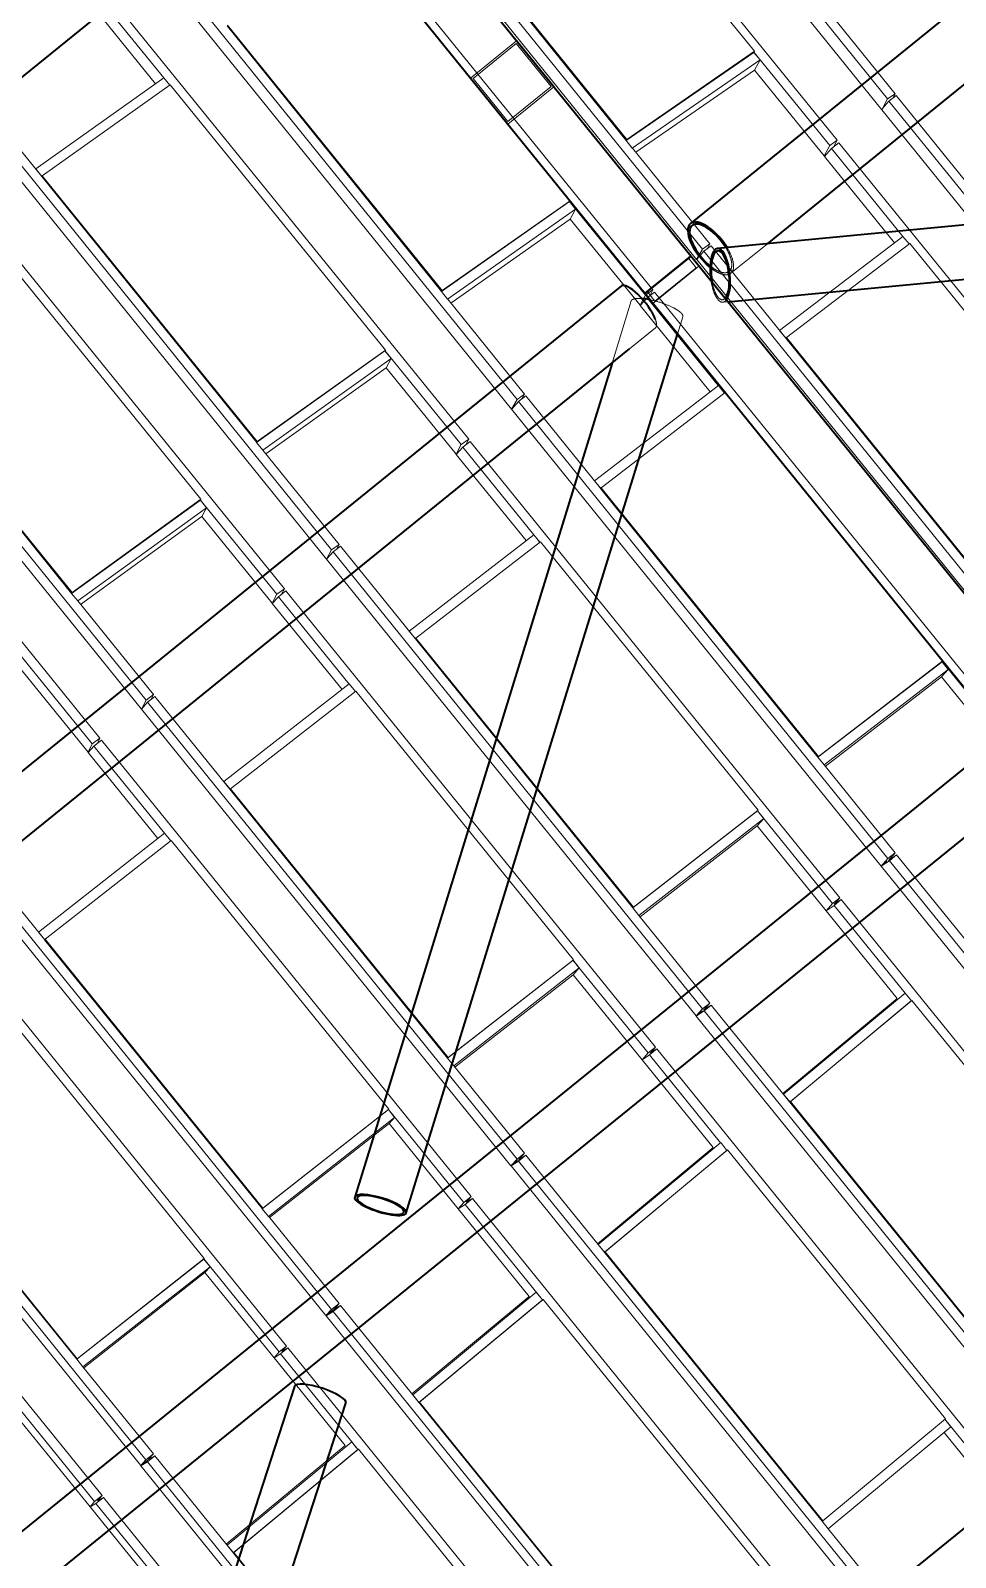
# Model space of a CAD drawing. Header units: millimetres. Extents: x 834681283 to 835686922, y 817551134 to 819407044.
# Drawn here: x 835278824 to 835283499, y 818147714 to 818155431 of the extents above; entities that cross this region are included whole.
import ezdxf

# ---------------------------------------------------------------- set-up
doc = ezdxf.new("R2010")
doc.units = ezdxf.units.MM
doc.header["$LTSCALE"] = 1200
doc.header["$MEASUREMENT"] = 0
for name, pattern in [('P01-MAGP-P-RF$0$P01_MS_01_N1-FloorPlan-PART2OFUPPERROOFSETTINGOUT$0$BH DASHED2', [3, 2, -1]), ('P01-MAGP-P-RF$0$P01_MS_01_N1-FloorPlan-PART2OFUPPERROOFSETTINGOUT$0$BH DASHED3', [2, 1, -1]), ('P01-MAGP-P-RF$0$PHANTOM', [2.5, 1.25, -0.25, 0.25, -0.25, 0.25, -0.25])]:
    doc.linetypes.add(name, pattern=pattern)
for name, color, linetype, lineweight in [('P01-MAGP-P-RF$0$MMH053__', 253, 'P01-MAGP-P-RF$0$PHANTOM', 40), ('P01-MAGP-P-RF$0$P01_MS_01_N1-FloorPlan-PART2OFUPPERROOFSETTINGOUT$0$S-BEAM', 253, 'Continuous', 35), ('P01-MAGP-P-RF$0$P01_MS_01_N1-FloorPlan-PART2OFUPPERROOFSETTINGOUT$0$S-BEAM-HIDN', 253, 'P01-MAGP-P-RF$0$P01_MS_01_N1-FloorPlan-PART2OFUPPERROOFSETTINGOUT$0$BH DASHED2', 18), ('P01-MAGP-P-RF$0$P01_MS_01_N1-FloorPlan-PART2OFUPPERROOFSETTINGOUT$0$S-COLS', 253, 'Continuous', 35), ('P01-MAGP-P-RF$0$P01_MS_01_N1-FloorPlan-PART2OFUPPERROOFSETTINGOUT$0$S-COLS-HIDN', 253, 'P01-MAGP-P-RF$0$P01_MS_01_N1-FloorPlan-PART2OFUPPERROOFSETTINGOUT$0$BH DASHED3', 18), ('P01-MAGP-P-RF$0$ROOF MESH HALF TONE$0$A-GLAZ', 253, 'Continuous', 9), ('P01-MAGP-P-RF$0$ROOF MESH HALF TONE$0$A-MASS', 253, 'Continuous', 9)]:
    doc.layers.add(name, color=color, linetype=linetype, lineweight=lineweight)

# ---------------------------------------------------------------- blocks, each defined once
blk = doc.blocks.new('P01-MAGP-P-RF$0$P01_MS_01_N1-FloorPlan-PART2OFUPPERROOFSETTINGOUT$0$Circular Hollow Sections - CHS273x10_PSB97-8451915-PART 2 OF  UPPER ROOF SETTING OUT')
at = {"layer": 'P01-MAGP-P-RF$0$P01_MS_01_N1-FloorPlan-PART2OFUPPERROOFSETTINGOUT$0$S-BEAM'}
for p, q in [((60749.7, 56812.1), (53712.3, 51884.5)), ((53868.9, 51660.8), (60906.3, 56588.5))]:
    blk.add_line(p, q, dxfattribs=at)
for centre, major_axis, start_param, end_param in [((60828, 56700.3), (-78.3, 111.8), 3.141593, 6.283185), ((53790.6, 51772.7), (-78.3, 111.8), 0, 3.141593), ((53790.6, 51772.7), (-72.6, 103.6), 0, 3.141593), ((53790.6, 51772.7), (-78.3, 111.8), 3.141593, 6.283185), ((53790.6, 51772.7), (-72.6, 103.6), 3.141593, 6.283185)]:
    blk.add_ellipse(centre, major_axis=major_axis, ratio=0.29003, start_param=start_param, end_param=end_param, dxfattribs=at)
blk = doc.blocks.new('P01-MAGP-P-RF$0$P01_MS_01_N1-FloorPlan-PART2OFUPPERROOFSETTINGOUT$0$Circular Hollow Sections - CHS323_9x12_5_PSB99-8452973-PART 2 OF  UPPER ROOF SETTING OUT')
at = {"layer": 'P01-MAGP-P-RF$0$P01_MS_01_N1-FloorPlan-PART2OFUPPERROOFSETTINGOUT$0$S-BEAM'}
for p, q in [((66366.9, 64419.7), (59395.7, 59538.5)), ((59776.4, 59409.6), (66552.7, 64154.4))]:
    blk.add_line(p, q, dxfattribs=at)
for centre, major_axis, start_param, end_param in [((66459.8, 64287.1), (-92.9, 132.7), 3.141593, 6.283185), ((59488.6, 59405.8), (-92.9, 132.7), 0, 2.043399), ((59488.6, 59405.8), (-85.7, 122.4), 0, 2.043222), ((59488.6, 59405.8), (-92.9, 132.7), 4.367258, 6.283185), ((59488.6, 59405.8), (-85.7, 122.4), 4.383296, 6.283185), ((59488.6, 59405.8), (-85.7, 122.4), 2.964701, 3.089666), ((59488.6, 59405.8), (-92.9, 132.7), 2.949404, 3.003941)]:
    blk.add_ellipse(centre, major_axis=major_axis, ratio=0.433951, start_param=start_param, end_param=end_param, dxfattribs=at)
at = {"layer": 'P01-MAGP-P-RF$0$P01_MS_01_N1-FloorPlan-PART2OFUPPERROOFSETTINGOUT$0$S-BEAM-HIDN'}
blk.add_line((59581.5, 59273.1), (59776.3, 59409.6), dxfattribs=at)
for major_axis, start_param, end_param in [((-85.7, 122.4), 3.141593, 4.382963), ((-92.9, 132.7), 3.141593, 4.366951), ((-92.9, 132.7), 2.043707, 2.949097), ((-85.7, 122.4), 2.043555, 2.964368), ((-85.7, 122.4), 3.089999, 3.141593), ((-92.9, 132.7), 3.004248, 3.141593)]:
    blk.add_ellipse((59488.6, 59405.8), major_axis=major_axis, ratio=0.433951, start_param=start_param, end_param=end_param, dxfattribs=at)
blk = doc.blocks.new('P01-MAGP-P-RF$0$P01_MS_01_N1-FloorPlan-PART2OFUPPERROOFSETTINGOUT$0$Circular Hollow Sections - CHS273x16_PSB98-8468243-PART 2 OF  UPPER ROOF SETTING OUT')
at = {"layer": 'P01-MAGP-P-RF$0$P01_MS_01_N1-FloorPlan-PART2OFUPPERROOFSETTINGOUT$0$S-BEAM'}
for p, q in [((59025.6, 59248.3), (51953.9, 54296.6)), ((52110.5, 54073), (59044.3, 58928.1))]:
    blk.add_line(p, q, dxfattribs=at)
for centre, major_axis, start_param, end_param in [((59103.9, 59136.4), (-78.3, 111.8), 3.878364, 6.283185), ((51909.5, 54098.9), (-78.3, 111.8), 1.228643, 1.578913), ((51909.5, 54098.9), (-72.6, 103.6), 1.200012, 1.570796), ((51909.5, 54098.9), (-72.6, 103.6), 4.712389, 5.083174), ((51909.5, 54098.9), (-78.3, 111.8), 4.704272, 5.054542)]:
    blk.add_ellipse(centre, major_axis=major_axis, ratio=0.296099, start_param=start_param, end_param=end_param, dxfattribs=at)
at = {"layer": 'P01-MAGP-P-RF$0$P01_MS_01_N1-FloorPlan-PART2OFUPPERROOFSETTINGOUT$0$S-BEAM-HIDN'}
for p, q in [((59044.4, 58928.1), (59182.2, 59024.6)), ((51953.9, 54296.6), (51831.3, 54210.7)), ((51987.8, 53987.1), (52110.5, 54073))]:
    blk.add_line(p, q, dxfattribs=at)
for centre, major_axis, start_param, end_param in [((59103.9, 59136.4), (-78.3, 111.8), 3.141593, 3.878), ((51909.5, 54098.9), (-78.3, 111.8), 0, 1.228278), ((51909.5, 54098.9), (-72.6, 103.6), 0, 1.199618), ((51909.5, 54098.9), (-78.3, 111.8), 5.054907, 6.283185), ((51909.5, 54098.9), (-72.6, 103.6), 5.083568, 6.283185), ((51909.5, 54098.9), (-72.6, 103.6), 3.141593, 4.712389), ((51909.5, 54098.9), (-78.3, 111.8), 3.141593, 4.703908), ((51909.5, 54098.9), (-78.3, 111.8), 1.579278, 3.141593), ((51909.5, 54098.9), (-72.6, 103.6), 1.570796, 3.141593)]:
    blk.add_ellipse(centre, major_axis=major_axis, ratio=0.296099, start_param=start_param, end_param=end_param, dxfattribs=at)
blk = doc.blocks.new('P01-MAGP-P-RF$0$P01_MS_01_N1-FloorPlan-PART2OFUPPERROOFSETTINGOUT$0$Circular Hollow Sections - CHS273x16_PSB98-8451929-PART 2 OF  UPPER ROOF SETTING OUT')
at = {"layer": 'P01-MAGP-P-RF$0$P01_MS_01_N1-FloorPlan-PART2OFUPPERROOFSETTINGOUT$0$S-BEAM'}
for p, q in [((62229.5, 54204.9), (55549.6, 49527.6)), ((55703.9, 49302.4), (62386.1, 53981.3))]:
    blk.add_line(p, q, dxfattribs=at)
for centre, major_axis, start_param, end_param in [((62307.8, 54093.1), (-78.3, 111.8), 3.141593, 6.283185), ((55520.8, 49340.8), (-78.3, 111.8), 4.051151, 5.368345), ((55520.8, 49340.8), (-72.6, 103.6), 4.051348, 5.368582), ((55520.8, 49340.8), (-78.3, 111.8), 1.122116, 1.975524), ((55520.8, 49340.8), (-72.6, 103.6), 1.101215, 2.000221), ((55520.8, 49340.8), (-72.6, 103.6), 2.705646, 2.827433), ((55520.8, 49340.8), (-78.3, 111.8), 2.694607, 2.778688)]:
    blk.add_ellipse(centre, major_axis=major_axis, ratio=0.283925, start_param=start_param, end_param=end_param, dxfattribs=at)
at = {"layer": 'P01-MAGP-P-RF$0$P01_MS_01_N1-FloorPlan-PART2OFUPPERROOFSETTINGOUT$0$S-BEAM-HIDN'}
for p, q in [((55549.6, 49527.6), (55442.5, 49452.6)), ((55599.1, 49229), (55703.9, 49302.4))]:
    blk.add_line(p, q, dxfattribs=at)
for major_axis, start_param, end_param in [((-78.3, 111.8), 0, 1.121751), ((-72.6, 103.6), 0, 1.100821), ((-78.3, 111.8), 5.368709, 6.283185), ((-72.6, 103.6), 5.368975, 6.283185), ((-78.3, 111.8), 1.975889, 2.694242), ((-72.6, 103.6), 2.000614, 2.705252), ((-72.6, 103.6), 3.141593, 4.050954), ((-78.3, 111.8), 3.141593, 4.050786), ((-72.6, 103.6), 2.827433, 3.141593), ((-78.3, 111.8), 2.779052, 3.141593)]:
    blk.add_ellipse((55520.8, 49340.8), major_axis=major_axis, ratio=0.283925, start_param=start_param, end_param=end_param, dxfattribs=at)
blk = doc.blocks.new('P01-MAGP-P-RF$0$P01_MS_01_N1-FloorPlan-PART2OFUPPERROOFSETTINGOUT$0$Circular Hollow Sections - CHS273x16_PSB102-8478245-PART 2 OF  UPPER ROOF SETTING OUT')
at = {"layer": 'P01-MAGP-P-RF$0$P01_MS_01_N1-FloorPlan-PART2OFUPPERROOFSETTINGOUT$0$S-BEAM'}
for p, q in [((64161.8, 59520.7), (59523.7, 59403.2)), ((59555.9, 59130.9), (64168.7, 59247.8))]:
    blk.add_line(p, q, dxfattribs=at)
for centre, major_axis, start_param, end_param in [((64165.2, 59384.3), (-3.5, 136.5), 3.141593, 6.283185), ((59527.2, 59266.7), (-3.5, 136.5), 0, 1.759551), ((59527.2, 59266.7), (-3.1, 124), 0, 1.84496), ((59527.2, 59266.7), (-3.5, 136.5), 3.519901, 6.283185), ((59527.2, 59266.7), (-3.1, 124), 3.455752, 6.283185)]:
    blk.add_ellipse(centre, major_axis=major_axis, ratio=0.362913, start_param=start_param, end_param=end_param, dxfattribs=at)
at = {"layer": 'P01-MAGP-P-RF$0$P01_MS_01_N1-FloorPlan-PART2OFUPPERROOFSETTINGOUT$0$S-BEAM-HIDN'}
blk.add_line((59530.6, 59130.3), (59555.8, 59130.9), dxfattribs=at)
for major_axis, start_param, end_param in [((-3.5, 136.5), 1.759916, 2.855032), ((-3.1, 124), 1.845362, 3.141593), ((-3.5, 136.5), 2.855993, 3.141593), ((-3.1, 124), 3.141593, 3.455752), ((-3.5, 136.5), 3.141593, 3.519536)]:
    blk.add_ellipse((59527.2, 59266.7), major_axis=major_axis, ratio=0.362913, start_param=start_param, end_param=end_param, dxfattribs=at)
blk = doc.blocks.new('P01-MAGP-P-RF$0$P01_MS_01_N1-FloorPlan-PART2OFUPPERROOFSETTINGOUT$0$Circular Hollow Sections - CHS273x12_5_PSB101-8482878-PART 2 OF  UPPER ROOF SETTING OUT')
at = {"layer": 'P01-MAGP-P-RF$0$P01_MS_01_N1-FloorPlan-PART2OFUPPERROOFSETTINGOUT$0$S-BEAM'}
for p, q in [((56989.9, 53814.6), (55268.8, 49562.5)), ((55488.7, 49378.1), (57242.9, 53712.2))]:
    blk.add_line(p, q, dxfattribs=at)
for centre, major_axis, start_param, end_param in [((57116.4, 53763.4), (-126.5, 51.2), 3.141593, 6.283185), ((55362.1, 49429.3), (-126.5, 51.2), 3.141593, 5.08466), ((55362.1, 49429.3), (-114.9, 46.5), 3.141593, 5.085587), ((55362.1, 49429.3), (-114.9, 46.5), 1.942709, 3.141593), ((55362.1, 49429.3), (-126.5, 51.2), 1.941902, 3.141593)]:
    blk.add_ellipse(centre, major_axis=major_axis, ratio=0.253074, start_param=start_param, end_param=end_param, dxfattribs=at)
at = {"layer": 'P01-MAGP-P-RF$0$P01_MS_01_N1-FloorPlan-PART2OFUPPERROOFSETTINGOUT$0$S-BEAM-HIDN'}
blk.add_line((55268.8, 49562.4), (55235.6, 49480.5), dxfattribs=at)
for major_axis, start_param, end_param in [((-126.5, 51.2), 0, 1.941537), ((-126.5, 51.2), 5.085025, 6.283185), ((-114.9, 46.5), 0, 1.942308), ((-114.9, 46.5), 5.085989, 6.283185)]:
    blk.add_ellipse((55362.1, 49429.3), major_axis=major_axis, ratio=0.253074, start_param=start_param, end_param=end_param, dxfattribs=at)
blk = doc.blocks.new('P01-MAGP-P-RF$0$P01_MS_01_N1-FloorPlan-PART2OFUPPERROOFSETTINGOUT$0$Circular Hollow Sections - CHS273x10_PSB97-8461644-PART 2 OF  UPPER ROOF SETTING OUT')
at = {"layer": 'P01-MAGP-P-RF$0$P01_MS_01_N1-FloorPlan-PART2OFUPPERROOFSETTINGOUT$0$S-BEAM'}
for p, q in [((57317.5, 61714.6), (53814.9, 59262)), ((53971.5, 59038.4), (57474.1, 61490.9))]:
    blk.add_line(p, q, dxfattribs=at)
for centre, major_axis, start_param, end_param in [((57395.8, 61602.8), (-78.3, 111.8), 3.141593, 6.283185), ((53893.2, 59150.2), (-78.3, 111.8), 3.141593, 6.283185), ((53893.2, 59150.2), (-78.3, 111.8), 0, 0.571199), ((53893.2, 59150.2), (-72.6, 103.6), 0, 0.563486), ((53893.2, 59150.2), (-72.6, 103.6), 3.141593, 6.283185), ((53893.2, 59150.2), (-72.6, 103.6), 2.578107, 3.141593), ((53893.2, 59150.2), (-78.3, 111.8), 2.570394, 3.141593)]:
    blk.add_ellipse(centre, major_axis=major_axis, ratio=0.347467, start_param=start_param, end_param=end_param, dxfattribs=at)
at = {"layer": 'P01-MAGP-P-RF$0$P01_MS_01_N1-FloorPlan-PART2OFUPPERROOFSETTINGOUT$0$S-BEAM-HIDN'}
for major_axis, start_param, end_param in [((-78.3, 111.8), 0.571199, 2.570394), ((-72.6, 103.6), 0.56388, 2.577713)]:
    blk.add_ellipse((53893.2, 59150.2), major_axis=major_axis, ratio=0.347467, start_param=start_param, end_param=end_param, dxfattribs=at)
blk = doc.blocks.new('P01-MAGP-P-RF$0$P01_MS_01_N1-FloorPlan-PART2OFUPPERROOFSETTINGOUT$0$Circular Hollow Sections - CHS273x12_5_PSB101-8482923-PART 2 OF  UPPER ROOF SETTING OUT')
at = {"layer": 'P01-MAGP-P-RF$0$P01_MS_01_N1-FloorPlan-PART2OFUPPERROOFSETTINGOUT$0$S-BEAM'}
for p, q in [((57614.1, 54649.8), (59291.4, 58985.6)), ((58950.9, 58861.9), (57359.5, 54748.3))]:
    blk.add_line(p, q, dxfattribs=at)
for centre, major_axis, start_param, end_param in [((59197, 59119.9), (-127.3, 49.2), 5.080644, 5.421945), ((57486.8, 54699), (-127.3, 49.2), 0, 3.141593), ((57486.8, 54699), (-127.3, 49.2), 3.141593, 6.283185), ((57486.8, 54699), (-115.6, 44.7), 0, 3.141593), ((57486.8, 54699), (-115.6, 44.7), 3.141593, 6.283185)]:
    blk.add_ellipse(centre, major_axis=major_axis, ratio=0.261443, start_param=start_param, end_param=end_param, dxfattribs=at)
at = {"layer": 'P01-MAGP-P-RF$0$P01_MS_01_N1-FloorPlan-PART2OFUPPERROOFSETTINGOUT$0$S-BEAM-HIDN'}
for p, q in [((59069.7, 59169.2), (58950.9, 58861.9)), ((59291.4, 58985.6), (59324.3, 59070.7))]:
    blk.add_line(p, q, dxfattribs=at)
for start_param, end_param in [(5.422309, 6.283185), (3.141593, 5.08028)]:
    blk.add_ellipse((59197, 59119.9), major_axis=(-127.3, 49.2), ratio=0.261443, start_param=start_param, end_param=end_param, dxfattribs=at)
blk = doc.blocks.new('P01-MAGP-P-RF$0$ROOF MESH HALF TONE')
at = {"layer": 'P01-MAGP-P-RF$0$ROOF MESH HALF TONE$0$A-GLAZ', "lineweight": 5}
for p, q in [((60433.4, 60097.5), (58713.3, 62563.8)), ((58683.9, 62504.5), (60399.6, 60044.4)), ((60164.6, 59906.8), (58443.2, 62357.5)), ((59446.5, 59405.2), (57726.3, 61869.5)), ((57697, 61814.4), (59413.9, 59354.6)), ((58790.5, 61791.6), (59779.2, 60384)), ((59183, 59217.7), (57461.8, 61670)), ((58115.4, 61392.3), (59101.2, 59980)), ((59104, 59984.3), (58118.2, 61396.6)), ((56709.9, 61124.2), (58427.9, 58664.6)), ((58459, 58712.7), (56738.8, 61175.3)), ((57806, 61106.9), (58796.4, 59695.9)), ((58201.2, 58528.8), (56480.1, 60982.4)), ((56748.1, 60431.9), (56411.5, 60911.7)), ((56790.8, 60458), (56440.2, 60957.9)), ((57128.7, 60697.9), (58116.8, 59283.4)), ((58119.4, 59287.5), (57131.4, 60702)), ((60473, 60120.3), (60112.5, 60637.1)), ((56141.6, 60003.6), (55790.5, 60505.8)), ((55722.9, 60433.9), (57441.9, 57974.4)), ((57470.9, 58020), (55750.6, 60481.4)), ((56113.8, 60044.3), (56791.4, 60458.4)), ((56818.5, 60419.6), (56791.4, 60458.4)), ((56144.1, 60007.5), (56821.7, 60421.5)), ((56821.7, 60421.5), (57813.2, 59008.1)), ((59100.3, 59979.5), (59775.6, 60379.1)), ((59779.2, 60384), (59104, 59984.3)), ((59803.8, 60338.9), (59775.6, 60379.1)), ((59775.7, 60379.2), (59776.4, 60379.6)), ((59779.2, 60384), (59776.4, 60379.6)), ((60125, 59883.5), (59776.9, 60379)), ((57219.1, 57840.1), (55498.1, 60294.7)), ((59128.5, 59939.2), (59803.8, 60338.9)), ((59772.4, 60288.4), (59145, 59917.1)), ((59772.4, 60288.4), (59803.8, 60338.9)), ((60092.9, 59832.1), (59772.4, 60288.5)), ((60433.4, 60097.5), (60473, 60120.3)), ((60473, 60120.3), (60459.6, 60099.3)), ((56113.8, 60044.3), (56142, 60004.1)), ((60399.6, 60044.4), (60433.4, 60097.5)), ((60400, 60045), (62100.5, 57611.3)), ((60439.3, 60086.1), (60403.5, 60050.5)), ((60477.8, 60111.1), (60439.3, 60086.1)), ((62140.7, 57651.2), (60439.3, 60086.1)), ((61820.1, 58190), (60477.8, 60111.1)), ((56144.1, 60007.5), (56141.6, 60003.5)), ((56141.6, 60003.5), (57131.4, 58587.4)), ((57133.9, 58591.3), (56144.1, 60007.5)), ((59100.3, 59979.5), (59128.5, 59939.2)), ((59104, 59984.3), (59101.2, 59980)), ((59486.1, 59428.5), (59129.4, 59939.6)), ((60125, 59883.5), (60164.6, 59906.8)), ((60171.3, 59892.9), (60132.7, 59867.5)), ((60164.6, 59906.8), (60145.2, 59875.8)), ((61875.5, 57463.2), (60171.3, 59892.9)), ((60092.9, 59832.1), (60125, 59883.5)), ((60103.2, 59838.2), (60092.9, 59832.1)), ((60132.7, 59867.5), (60094.1, 59829.1)), ((60416.8, 59368.9), (60094.1, 59829.1)), ((60461.7, 59398.4), (60132.7, 59867.5)), ((54735.9, 59743.6), (56455.8, 57284)), ((56482.5, 57327.2), (54762, 59787.6)), ((55837.3, 59735.7), (56829.6, 58320.4)), ((58116.1, 59282.9), (58793, 59691.4)), ((58796.4, 59695.9), (58119.4, 59287.5)), ((59143.3, 59193.7), (58792.5, 59693.6)), ((58821.3, 59651), (58793, 59691.4)), ((58793.1, 59691.4), (58793.7, 59691.8)), ((58796.4, 59695.9), (58793.7, 59691.8)), ((56236.7, 57151.5), (54515.8, 59606.8)), ((58144.4, 59242.6), (58821.3, 59651)), ((58791.2, 59603), (58159.7, 59222)), ((58791.2, 59603), (58821.3, 59651)), ((59112.7, 59145), (58791.2, 59603.1)), ((59446.5, 59405.2), (59486.1, 59428.5)), ((59486.1, 59428.5), (59471.7, 59406.2)), ((59413.9, 59354.6), (59446.5, 59405.2)), ((59414.2, 59355.1), (61115.3, 56921.4)), ((59452.7, 59393.7), (59415.9, 59357.9)), ((59491.3, 59419.1), (59452.7, 59393.7)), ((61154.3, 56959.4), (59452.7, 59393.7)), ((60835.2, 57496.4), (59491.3, 59419.1)), ((59807.1, 58968.2), (60462.2, 59398.7)), ((59838.6, 58930.3), (60493.7, 59360.8)), ((60490.3, 59358.6), (60462.2, 59398.7)), ((60493.7, 59360.8), (61496, 57931.9)), ((55154.1, 59309.1), (56145.2, 57891.8)), ((56147.5, 57895.5), (55156.4, 59312.9)), ((58116.1, 59282.9), (58144.4, 59242.6)), ((58119.4, 59287.5), (58116.8, 59283.4)), ((58498.7, 58736.6), (58145, 59242.9)), ((59112.7, 59145), (59143.3, 59193.7)), ((59143.3, 59193.7), (59183, 59217.7)), ((59189.5, 59204.8), (59150.7, 59179.1)), ((59183, 59217.7), (59164.7, 59188.4)), ((60893.5, 56774.7), (59189.5, 59204.8)), ((59121.1, 59150), (59112.7, 59145)), ((59150.7, 59179.1), (59113.6, 59142.7)), ((59435.8, 58683.1), (59113.6, 59142.7)), ((59478.6, 58711.5), (59150.7, 59179.1)), ((57130.9, 58587), (57810.2, 59003.8)), ((57813.2, 59008.1), (57133.9, 58591.3)), ((57159.2, 58546.6), (57838.5, 58963.4)), ((58161.3, 58504.3), (57809.5, 59005.8)), ((57810.2, 59003.8), (57810.7, 59004.1)), ((57838.5, 58963.4), (57810.2, 59003.8)), ((57810.2, 58917.8), (57838.5, 58963.4)), ((57813.2, 59008.1), (57810.7, 59004.1)), ((59807.1, 58968.2), (59835.6, 58927.4)), ((57810.2, 58917.8), (57173.5, 58527.2)), ((58132.7, 58458.2), (57810.2, 58917.9)), ((59838.6, 58930.3), (59835.2, 58927)), ((59835.2, 58927), (60835.5, 57496)), ((60838.8, 57499.3), (59838.6, 58930.3)), ((58459, 58712.7), (58498.7, 58736.6)), ((58498.7, 58736.6), (58483.6, 58713.2)), ((58427.9, 58664.6), (58459, 58712.7)), ((58428.2, 58665), (60129.9, 56231.3)), ((58465.5, 58701.2), (58428.7, 58665.8)), ((58504.3, 58726.9), (58465.5, 58701.2)), ((60167.3, 56267.3), (58465.5, 58701.2)), ((59849.6, 56803), (58504.3, 58726.9)), ((58820.7, 58275.2), (59479.1, 58711.7)), ((58852.1, 58237.2), (59510.5, 58673.7)), ((59507.2, 58671.5), (59479.1, 58711.7)), ((59510.5, 58673.7), (60513, 57243.9)), ((57130.9, 58587), (57159.2, 58546.6)), ((57133.9, 58591.3), (57131.4, 58587.4)), ((57510.8, 58044.5), (57159.7, 58546.9)), ((58132.7, 58458.2), (58161.3, 58504.3)), ((58161.3, 58504.3), (58201.2, 58528.8)), ((58207.5, 58516.7), (58168.6, 58490.7)), ((58201.2, 58528.8), (58184, 58501)), ((59911.4, 56086.2), (58207.5, 58516.7)), ((58139.2, 58462.2), (58132.7, 58458.2)), ((58168.6, 58490.7), (58133.2, 58456.4)), ((58455.1, 57997.3), (58133.2, 58456.4)), ((58495.5, 58024.3), (58168.6, 58490.7)), ((56144.8, 57891.5), (56826.9, 58316.4)), ((56829.6, 58320.4), (56147.5, 57895.5)), ((56173.1, 57851.1), (56855.3, 58275.9)), ((57179, 57815.1), (56826.2, 58318.3)), ((56855.3, 58275.9), (56826.9, 58316.4)), ((56827, 58316.4), (56827.4, 58316.7)), ((56829.6, 58320.4), (56827.4, 58316.7)), ((56829.2, 58232.8), (56855.3, 58275.9)), ((58820.7, 58275.2), (58849.3, 58234.4)), ((56829.2, 58232.8), (56186.6, 57832.6)), ((57152.6, 57771.5), (56829.2, 58232.8)), ((58852.1, 58237.2), (58848.9, 58234.1)), ((58848.9, 58234.1), (59849.8, 56802.6)), ((59853, 56805.7), (58852.1, 58237.2)), ((57470.9, 58020), (57510.8, 58044.5)), ((57510.8, 58044.5), (57495.5, 58020.4)), ((57441.9, 57974.4), (57470.9, 58020)), ((57477.8, 58008.6), (57442.2, 57974.6)), ((57442.2, 57974.6), (59144.2, 55541.1)), ((57516.8, 58034.6), (57477.8, 58008.6)), ((59179.8, 55575.1), (57477.8, 58008.6)), ((58863.2, 56109.5), (57516.8, 58034.6)), ((57833.8, 57582.1), (58495.9, 58024.5)), ((57865.1, 57543.9), (58527.2, 57986.3)), ((58524.1, 57984.3), (58495.9, 58024.5)), ((58523.7, 57984), (58513.3, 57998.8)), ((58527.2, 57986.3), (59529.9, 56555.9)), ((56144.8, 57891.5), (56173.1, 57851.1)), ((56147.5, 57895.5), (56145.2, 57891.8)), ((56522.6, 57352.2), (56173.5, 57851.3)), ((57152.6, 57771.5), (57179, 57815.1)), ((57179, 57815.1), (57219.1, 57840.1)), ((57225.4, 57828.6), (57186.2, 57802.2)), ((57219.1, 57840.1), (57203.1, 57813.6)), ((58929.1, 55397.8), (57225.4, 57828.6)), ((57157.7, 57774.7), (57152.6, 57771.5)), ((57186.2, 57802.2), (57153, 57770.1)), ((57474.5, 57311.5), (57153, 57770.1)), ((57512.3, 57336.9), (57186.2, 57802.2)), ((56196.4, 57126.1), (55842.6, 57630.8)), ((57833.8, 57582.1), (57862.4, 57541.3)), ((56172.6, 57085), (55848.2, 57547.8)), ((57865.1, 57543.9), (57862.1, 57541)), ((57862.1, 57541), (58863.4, 56109.2)), ((58866.5, 56112.1), (57865.1, 57543.9)), ((56482.5, 57327.2), (56522.6, 57352.2)), ((56528.9, 57342.1), (56489.6, 57315.7)), ((56522.6, 57352.2), (56507.5, 57327.8)), ((57876.3, 55416), (56528.9, 57342.1)), ((56455.8, 57284), (56482.5, 57327.2)), ((56489.6, 57315.7), (56456.2, 57283.9)), ((56456.2, 57283.9), (58158.4, 54850.7)), ((58191.8, 54882.6), (56489.6, 57315.7)), ((56846.4, 56888.9), (57512.6, 57337.1)), ((56877.6, 56850.5), (57543.8, 57298.8)), ((57540.9, 57296.8), (57512.6, 57337.1)), ((57543.8, 57298.8), (58546.7, 55867.9)), ((59849.4, 56802.3), (60509.4, 57240.5)), ((60513, 57243.9), (59853, 56805.7)), ((59878, 56761.5), (60538.1, 57199.7)), ((60501.2, 57163.7), (60538.1, 57199.7)), ((60854.7, 56749), (60509.4, 57241.5)), ((60538.1, 57199.7), (60509.4, 57240.5)), ((60509.5, 57240.6), (60509.8, 57240.8)), ((60513, 57243.9), (60509.8, 57240.8)), ((56172.6, 57085), (56196.4, 57126.1)), ((56203.6, 57113.7), (56172.9, 57083.9)), ((56196.4, 57126.1), (56236.7, 57151.5)), ((56243.1, 57140.4), (56203.6, 57113.7)), ((56529, 56649.3), (56203.6, 57113.7)), ((56236.7, 57151.5), (56222, 57126.1)), ((57946.6, 54709.3), (56243.1, 57140.4)), ((60501.2, 57163.7), (59883.9, 56753.9)), ((60817.6, 56712.5), (60501.2, 57163.7)), ((56176.6, 57087.5), (56172.6, 57085)), ((56494, 56625.7), (56172.9, 57083.9)), ((56846.4, 56888.9), (56875, 56848)), ((56877.6, 56850.5), (56874.7, 56847.8)), ((56874.7, 56847.8), (57876.5, 55415.8)), ((57879.3, 55418.5), (56877.6, 56850.5)), ((59849.4, 56802.3), (59878, 56761.5)), ((59853, 56805.7), (59849.8, 56802.6)), ((60206.1, 56293.1), (59878.4, 56761.7)), ((56888.8, 54722.5), (55540.5, 56649.5)), ((55858.5, 56195.5), (56529.2, 56649.5)), ((56557.5, 56609.1), (56529.2, 56649.5)), ((55470.2, 56593.2), (57172.5, 54160.3)), ((57203.4, 54189.8), (55501, 56622.8)), ((55889.5, 56157), (56560.3, 56611)), ((56560.3, 56611), (57563.2, 55179.7)), ((58863.1, 56109), (59526.6, 56552.8)), ((59529.9, 56555.9), (58866.5, 56112.1)), ((58891.7, 56068.1), (59555.2, 56511.9)), ((59520.1, 56478), (59555.2, 56511.9)), ((59872.4, 56060.2), (59526.5, 56553.6)), ((59526.6, 56552.8), (59526.9, 56553)), ((59555.2, 56511.9), (59526.6, 56552.8)), ((59529.9, 56555.9), (59526.9, 56553)), ((56963.8, 54020.7), (55260.4, 56452)), ((59520.1, 56478), (58897, 56061.2)), ((59837.1, 56025.8), (59520.1, 56478)), ((60129.9, 56231.3), (60167.3, 56267.3)), ((60167.3, 56267.3), (60206.1, 56293.1)), ((60168.5, 56257.4), (60212.1, 56282.4)), ((60206.1, 56293.1), (60168.7, 56257.1)), ((60212.1, 56282.4), (60174.2, 56255.1)), ((61575.8, 54333.2), (60212.1, 56282.4)), ((55858.5, 56195.5), (55887.1, 56154.7)), ((60161.9, 56252.6), (60129.9, 56231.3)), ((60174.2, 56255.1), (60130.6, 56230.1)), ((60130.6, 56230.1), (60160.8, 56251.8)), ((60130.6, 56230.1), (61850.2, 53772.2)), ((61893.8, 53797.2), (60174.2, 56255.1)), ((55889.5, 56157), (55886.9, 56154.5)), ((55886.9, 56154.5), (56889, 54722.3)), ((56891.6, 54724.9), (55889.5, 56157)), ((58863.1, 56109), (58891.7, 56068.1)), ((58866.5, 56112.1), (58863.4, 56109.2)), ((59218.8, 55601.1), (58892, 56068.3)), ((59837.1, 56025.8), (59872.4, 56060.2)), ((59878.7, 56049.1), (59837.2, 56025.6)), ((59872.4, 56060.2), (59911.4, 56086.2)), ((59916.9, 56076.6), (59878.7, 56049.1)), ((60206.2, 55581.8), (59878.7, 56049.1)), ((59879.9, 56055.7), (59916.9, 56076.6)), ((59911.4, 56086.2), (59880.1, 56055.8)), ((61638.6, 53619.5), (59916.9, 56076.6)), ((55901, 54028.8), (54551.8, 55956.7)), ((59842.1, 56029.2), (59837.1, 56025.8)), ((59837.2, 56025.6), (59842.3, 56029.3)), ((60164.5, 55558.4), (59837.2, 56025.6)), ((54484, 55902.6), (56186.5, 53469.8)), ((56214.5, 53497), (54512.1, 55929.7)), ((55576.4, 55922.9), (56579.4, 54491.3)), ((57876.2, 55415.6), (58543.5, 55864.9)), ((58546.7, 55867.9), (57879.3, 55418.5)), ((57904.8, 55374.7), (58572.2, 55824)), ((58539.2, 55792.3), (58572.2, 55824)), ((58889.9, 55371.4), (58543.4, 55865.7)), ((58572.2, 55824), (58543.5, 55864.9)), ((58543.6, 55864.9), (58543.8, 55865.1)), ((58546.7, 55867.9), (58543.8, 55865.1)), ((55980.6, 53332), (54277.3, 55763.4)), ((58539.2, 55792.3), (57909.6, 55368.4)), ((58856.7, 55339.3), (58539.2, 55792.3)), ((59144.2, 55541.1), (59179.8, 55575.1)), ((59179.8, 55575.1), (59218.8, 55601.1)), ((59183.1, 55567.4), (59224.9, 55590.6)), ((59218.8, 55601.1), (59183.2, 55567.2)), ((59224.9, 55590.6), (59186.7, 55563.1)), ((60588.8, 53641.3), (59224.9, 55590.6)), ((59557.9, 55115.1), (60206.4, 55581.9)), ((60235.1, 55541), (60206.4, 55581.9)), ((59178, 55563.7), (59144.2, 55541.1)), ((59186.7, 55563.1), (59145, 55539.9)), ((59145, 55539.9), (59176.9, 55562.9)), ((59145, 55539.9), (60864.8, 53082.1)), ((60906.5, 53105.4), (59186.7, 55563.1)), ((60164.5, 55558.4), (59554.6, 55119.3)), ((60234.8, 55540.9), (59586.3, 55074)), ((59589.9, 55076), (60238.4, 55542.9)), ((60234.9, 55540.9), (60235.1, 55541)), ((60235.1, 55541), (60238.4, 55542.9)), ((60238.4, 55542.9), (61242, 54110.5)), ((54898.7, 55461.1), (55901, 54028.8)), ((55903.4, 54031.1), (54901.1, 55463.4)), ((57876.2, 55415.6), (57904.8, 55374.7)), ((57879.3, 55418.5), (57876.5, 55415.8)), ((58231, 54909), (57905.1, 55374.9)), ((58856.7, 55339.3), (58889.9, 55371.4)), ((58860.6, 55341.9), (58856.7, 55339.3)), ((58896.2, 55360.6), (58856.8, 55339.1)), ((58856.8, 55339.1), (58860.8, 55342)), ((59184.1, 54871.9), (58856.8, 55339.1)), ((58889.9, 55371.4), (58929.1, 55397.8)), ((58934.7, 55388.3), (58896.2, 55360.6)), ((59223.6, 54893.3), (58896.2, 55360.6)), ((58899.4, 55369.1), (58934.7, 55388.3)), ((58929.1, 55397.8), (58899.6, 55369.2)), ((60656.1, 52931.1), (58934.7, 55388.3)), ((56888.7, 54722.1), (57560.3, 55176.9)), ((57563.2, 55179.7), (56891.6, 54724.9)), ((56917.4, 54681.2), (57589, 55136)), ((57558.4, 55106.5), (56922.4, 54675.8)), ((57558.4, 55106.5), (57589, 55136)), ((57876.4, 54652.8), (57558.4, 55106.6)), ((57907.1, 54682.6), (57560.2, 55177.6)), ((57560.3, 55177), (57560.6, 55177.1)), ((57589, 55136), (57560.3, 55176.9)), ((57563.2, 55179.7), (57560.6, 55177.1)), ((59557.9, 55115.1), (59586.6, 55074.2)), ((59589.9, 55076), (59586.3, 55074)), ((60592.5, 53643.2), (59589.9, 55076)), ((58158.4, 54850.7), (58191.8, 54882.6)), ((58193.6, 54874.4), (58158.4, 54850.7)), ((58159.1, 54849.6), (58192.3, 54873.5)), ((58191.8, 54882.6), (58231, 54909)), ((58231, 54909), (58197.6, 54877.1)), ((58197.6, 54877.3), (58237.2, 54898.6)), ((58237.2, 54898.6), (58198.7, 54870.9)), ((59601.3, 52949.4), (58237.2, 54898.6)), ((59184.1, 54871.9), (58566.9, 54427.5)), ((58570.3, 54422.9), (59223.8, 54893.4)), ((59252.5, 54852.5), (59223.8, 54893.4)), ((58198.7, 54870.9), (58159.1, 54849.6)), ((58159.1, 54849.6), (59879.1, 52391.9)), ((59918.7, 52413.2), (58198.7, 54870.9)), ((59252.3, 54852.3), (58598.8, 54381.9)), ((58602.2, 54383.7), (59255.7, 54854.2)), ((59252.3, 54852.4), (59252.5, 54852.5)), ((59252.5, 54852.5), (59255.7, 54854.2)), ((59255.7, 54854.2), (60259.1, 53421.9)), ((56888.7, 54722.1), (56917.4, 54681.2)), ((56891.6, 54724.9), (56889, 54722.3)), ((57242.8, 54216.6), (56917.6, 54681.4)), ((57876.4, 54652.8), (57907.1, 54682.6)), ((57879.7, 54655), (57876.4, 54652.8)), ((57913.5, 54672.1), (57876.5, 54652.7)), ((57876.5, 54652.7), (57879.8, 54655.1)), ((58203.9, 54185.3), (57876.5, 54652.7)), ((57907.1, 54682.6), (57946.6, 54709.3)), ((57952.3, 54699.9), (57913.5, 54672.1)), ((58269.9, 54163.2), (57913.5, 54672.1)), ((57918.9, 54682.5), (57952.3, 54699.9)), ((57946.6, 54709.3), (57919, 54682.6)), ((59673.5, 52242.6), (57952.3, 54699.9)), ((55900.8, 54028.6), (56576.8, 54488.8)), ((56579.4, 54491.3), (55903.4, 54031.1)), ((56924, 53993.7), (56576.7, 54489.4)), ((56576.8, 54488.8), (56577, 54488.9)), ((56605.5, 54447.9), (56576.8, 54488.8)), ((56579.4, 54491.3), (56577, 54488.9)), ((55929.4, 53987.7), (56605.5, 54447.9)), ((56577.7, 54420.8), (55933.5, 53982.3)), ((56577.7, 54420.8), (56605.5, 54447.9)), ((56896.1, 53966.4), (56577.7, 54420.8)), ((58570.3, 54422.9), (58599, 54382)), ((58602.2, 54383.7), (58598.8, 54381.9)), ((59604.8, 52951.1), (58602.2, 54383.7)), ((57172.5, 54160.3), (57203.4, 54189.8)), ((57208.6, 54184.8), (57172.5, 54160.3)), ((57173.1, 54159.3), (57207.2, 54183.7)), ((57210.3, 54178.5), (57173.1, 54159.3)), ((57203.4, 54189.8), (57242.8, 54216.6)), ((57249, 54206.4), (57210.3, 54178.5)), ((58930.4, 51720.9), (57210.3, 54178.5)), ((57211.9, 54187.1), (57249, 54206.4)), ((57242.8, 54216.6), (57212, 54187)), ((58613.3, 52257.3), (57249, 54206.4)), ((58203.9, 54185.3), (57578.6, 53735.5)), ((57582.2, 53730.7), (58241.1, 54204.6)), ((58269.7, 54163.7), (58241.1, 54204.6)), ((57173.1, 54159.3), (58893.3, 51701.6)), ((58269.6, 54163.6), (57610.7, 53689.7)), ((57613.9, 53691.3), (58272.8, 54165.3)), ((58269.7, 54163.7), (58269.7, 54163.7)), ((58269.8, 54163.7), (58272.8, 54165.3)), ((58272.8, 54165.3), (59276, 52733.1)), ((55900.8, 54028.6), (55929.4, 53987.7)), ((55903.4, 54031.1), (55901, 54028.8)), ((56254.3, 53524), (55929.6, 53987.9)), ((56896.1, 53966.4), (56924, 53993.7)), ((56899.1, 53968.3), (56896.1, 53966.4)), ((56930.4, 53983.3), (56896.2, 53966.3)), ((56896.2, 53966.3), (56899.2, 53968.4)), ((57223.8, 53498.6), (56896.2, 53966.3)), ((56924, 53993.7), (56963.8, 54020.7)), ((56969.5, 54011.4), (56930.4, 53983.3)), ((57258, 53515.6), (56930.4, 53983.3)), ((56938.4, 53995.9), (56969.5, 54011.4)), ((56963.8, 54020.7), (56938.5, 53996)), ((58690.6, 51554.1), (56969.5, 54011.4)), ((55940.6, 53304.6), (55592.8, 53801)), ((55915.8, 53279.9), (55597, 53735)), ((57582.2, 53730.7), (57610.8, 53689.8)), ((57613.9, 53691.3), (57610.7, 53689.7)), ((58616.5, 52258.8), (57613.9, 53691.3)), ((56186.5, 53469.8), (56214.5, 53497)), ((56223.3, 53494.9), (56186.5, 53469.8)), ((56187.1, 53468.9), (56221.7, 53493.7)), ((56221.4, 53485.9), (56187.1, 53468.9)), ((56214.5, 53497), (56254.3, 53524)), ((56260.5, 53513.9), (56221.4, 53485.9)), ((57941.8, 51028.3), (56221.4, 53485.9)), ((56226.2, 53497), (56260.5, 53513.9)), ((56254.3, 53524), (56226.3, 53496.9)), ((57980.9, 51056.4), (56260.5, 53513.9)), ((57223.8, 53498.6), (56589.9, 53043.4)), ((56593.6, 53038.4), (57258.2, 53515.7)), ((57286.8, 53474.7), (57258.2, 53515.7)), ((57287, 53474.2), (57271.6, 53496.2)), ((56187.1, 53468.9), (57907.4, 51011.3)), ((57286.7, 53474.7), (56622.1, 52997.4)), ((56622.2, 52997.5), (57286.8, 53474.7)), ((56625.1, 52998.8), (57289.6, 53476.1)), ((57286.7, 53474.7), (57289.6, 53476.1)), ((57289.6, 53476.1), (58292.7, 52044)), ((60259.1, 53421.9), (59604.8, 52951.1)), ((60284.2, 53379.1), (60255.8, 53419.6)), ((60617.7, 52903.4), (60256, 53419.7)), ((55940.6, 53304.6), (55980.6, 53332)), ((55980.6, 53332), (55955.8, 53307.3)), ((59629.9, 52908.2), (60284.2, 53379.1)), ((60578.2, 52881.9), (60248.1, 53353.1)), ((55915.8, 53279.9), (55940.6, 53304.6)), ((55918.6, 53281.8), (55915.8, 53279.9)), ((55947, 53294.4), (55915.9, 53279.8)), ((55915.9, 53279.8), (55918.7, 53281.8)), ((56243.7, 52811.8), (55915.9, 53279.8)), ((55986.4, 53322.7), (55947, 53294.4)), ((56303.8, 52785), (55947, 53294.4)), ((55957.9, 53309.3), (55986.4, 53322.7)), ((57707.4, 50865.3), (55986.4, 53322.7)), ((56593.6, 53038.4), (56622.2, 52997.5)), ((56625.1, 52998.8), (56622.1, 52997.4)), ((57627.7, 51566.5), (56625.1, 52998.8)), ((59601.3, 52949.1), (59629.9, 52908.2)), ((59604.8, 52951.1), (59601.4, 52949.2)), ((59601.4, 52949.3), (59601.4, 52949.2)), ((59957.2, 52440.9), (59630.1, 52908.3))]:
    blk.add_line(p, q, dxfattribs=at)
at = {"layer": 'P01-MAGP-P-RF$0$ROOF MESH HALF TONE$0$A-MASS', "lineweight": 5}
for points, knots in [([(26562.4, 74606.9), (26761.6, 74322.5), (27146.8, 73772.4), (27692.3, 72993.3), (28212.8, 72249.9), (28631.9, 71651.3), (28962.1, 71179.8), (29208.1, 70828.5), (29453.3, 70478.3), (29657.8, 70186.2), (29821.5, 69952.4), (29985.3, 69718.5), (30190.2, 69425.9), (30436.3, 69074.4), (30682.7, 68722.5), (30929.4, 68370.1), (31135.3, 68076.1), (31300.2, 67840.6), (31423.9, 67663.9), (31547.8, 67487), (31671.8, 67310), (31795.8, 67132.8), (31961.4, 66896.4), (32251.5, 66482.1), (32583.9, 66007.3), (32917.4, 65531), (33168.1, 65173), (33419.4, 64814.1), (33671.2, 64454.5), (33923.7, 64093.9), (34261.1, 63612), (34684.6, 63007.2), (35195.7, 62277.2), (35709.9, 61542.9), (36227.4, 60803.8), (36922.1, 59811.8), (37624.1, 58809.1), (38334.4, 57794.7), (39050.5, 56772), (39956.9, 55477.6), (40879.8, 54159.6), (41628.8, 53089.9), (42196.1, 52279.7), (42769, 51461.4), (43346.6, 50636.6), (43927.9, 49806.4), (44511.9, 48972.4), (45097.7, 48135.7), (45684.5, 47297.8), (46271.1, 46459.9), (46856.8, 45623.5), (47441.5, 44788.5), (48219.3, 43677.6), (49188.3, 42293.7), (50151.9, 40917.6), (50919, 39822), (51683.6, 38730.1), (52634.7, 37371.8), (53768.6, 35752.4), (54707.5, 34411.5), (55455.1, 33343.8), (56014, 32545.6), (56571.2, 31749.9), (57126.6, 30956.6), (57680.4, 30165.8), (58140.4, 29508.9), (58507.6, 28984.5), (58736.7, 28657.3), (58919.8, 28395.8), (59057, 28199.8), (59194.1, 28004), (59331.1, 27808.3), (59468, 27612.8), (59650.5, 27352.3), (59878.2, 27027), (60151.1, 26637.3), (60514.4, 26118.4), (60967.6, 25471.3), (61509.7, 24697), (62050.3, 23925), (62589.3, 23155.2), (63126.7, 22387.7), (63662.6, 21622.4), (64196.9, 20859.3), (64729.7, 20098.3), (65261.1, 19339.5), (65702.6, 18708.9), (66055.1, 18205.5), (66319.1, 17828.4), (66582.8, 17451.9), (66846.1, 17075.9), (67109.2, 16700.1), (67459.9, 16199.2), (67898.8, 15572.4), (68427.7, 14817.1), (68960.2, 14056.5), (69498, 13288.5), (70223.9, 12251.9), (71151.7, 10926.9), (71923.6, 9824.4), (72319, 9259.7)], [0, 0, 0, 0, 0.011905, 0.02381, 0.035714, 0.047619, 0.053571, 0.059524, 0.065476, 0.071429, 0.074405, 0.077381, 0.083333, 0.089286, 0.095238, 0.10119, 0.107143, 0.110119, 0.113095, 0.116071, 0.119048, 0.122024, 0.125, 0.130952, 0.142857, 0.14881, 0.154762, 0.160714, 0.166667, 0.172619, 0.178571, 0.190476, 0.202381, 0.214286, 0.22619, 0.238095, 0.261905, 0.27381, 0.285714, 0.309524, 0.333333, 0.345238, 0.357143, 0.369048, 0.380952, 0.392857, 0.404762, 0.416667, 0.428571, 0.440476, 0.452381, 0.464286, 0.47619, 0.5, 0.52381, 0.535714, 0.547619, 0.571429, 0.595238, 0.619048, 0.630952, 0.642857, 0.654762, 0.666667, 0.678571, 0.690476, 0.696429, 0.702381, 0.705357, 0.708333, 0.71131, 0.714286, 0.717262, 0.720238, 0.72619, 0.732143, 0.738095, 0.75, 0.761905, 0.77381, 0.785714, 0.797619, 0.809524, 0.821429, 0.833333, 0.845238, 0.857143, 0.863095, 0.869048, 0.875, 0.880952, 0.886905, 0.892857, 0.904762, 0.916667, 0.928571, 0.940476, 0.952381, 0.97619, 1, 1, 1, 1]), ([(72319, 9259.7), (72269.6, 9330.3), (72171, 9471), (71975.1, 9750.9), (71635.1, 10236.5), (71157.2, 10918.9), (70595, 11721.9), (70042.4, 12511), (69498, 13288.5), (68960.2, 14056.5), (68427.7, 14817.1), (67898.8, 15572.4), (67459.9, 16199.2), (67109.2, 16700.1), (66846.1, 17075.9), (66582.8, 17451.9), (66319.1, 17828.4), (66055.1, 18205.5), (65790.7, 18583), (65526, 18961.1), (65172.5, 19465.9), (64818.3, 19971.8), (64463.3, 20478.8), (64196.7, 20859.5), (63929.7, 21240.8), (63662.4, 21622.7), (63394.6, 22005.1), (63171.2, 22324.2), (62992.2, 22579.7), (62857.9, 22771.5), (62723.5, 22963.5), (62589, 23155.6), (62454.4, 23347.8), (62274.8, 23604.3), (61960.2, 24053.6), (61329.5, 24954.3), (60424.6, 26246.7), (59332.2, 27806.7), (58416.4, 29114.7), (57772.4, 30034.5), (57403.5, 30561.2), (57126.4, 30957), (56848.9, 31353.3), (56571, 31750.2), (56292.6, 32147.8), (55920.9, 32678.7), (55268.8, 33609.9), (54332.9, 34946.6), (53391, 36291.7), (52633.8, 37373.1), (52064.1, 38186.7), (51492.5, 39003), (50919, 39822), (50343.7, 40643.7), (49766.5, 41468), (49187.5, 42294.9), (48606.9, 43124), (48024.9, 43955.3), (47441.5, 44788.5), (46856.8, 45623.5), (46271.1, 46459.9), (45684.5, 47297.8), (45097.7, 48135.7), (44511.9, 48972.4), (43927.9, 49806.4), (43346.6, 50636.6), (42769, 51461.4), (42196.1, 52279.7), (41628.8, 53089.9), (41067, 53892.1), (40510.6, 54686.8), (39959.4, 55474), (39231, 56514.3), (38332.3, 57797.8), (37448, 59060.7), (36748.4, 60059.8), (36227.4, 60803.8), (35709.9, 61542.9), (35002.9, 62552.6), (34291.9, 63568), (33576.3, 64590), (33042.4, 65352.5), (32511, 66111.5), (31981.8, 66867.2), (31454.6, 67620.1), (31016.8, 68245.4), (30667.3, 68744.5), (30405.5, 69118.4), (30144.1, 69491.8), (29882.9, 69864.7), (29665.5, 70175.2), (29491.7, 70423.5), (29361.4, 70609.6), (29231, 70795.8), (29057, 71044.3), (28838.6, 71356.2), (28574.2, 71733.8), (28217, 72243.9), (27759.1, 72897.9), (27182.4, 73721.5), (26774, 74304.7), (26562.4, 74606.9)], [0, 0, 0, 0, 0.002976, 0.005952, 0.011905, 0.02381, 0.035714, 0.047619, 0.059524, 0.071429, 0.083333, 0.095238, 0.107143, 0.113095, 0.119048, 0.125, 0.130952, 0.136905, 0.142857, 0.14881, 0.154762, 0.166667, 0.172619, 0.178571, 0.184524, 0.190476, 0.196429, 0.202381, 0.205357, 0.208333, 0.21131, 0.214286, 0.217262, 0.220238, 0.22619, 0.238095, 0.261905, 0.285714, 0.309524, 0.321429, 0.327381, 0.333333, 0.339286, 0.345238, 0.35119, 0.357143, 0.369048, 0.392857, 0.416667, 0.428571, 0.440476, 0.452381, 0.464286, 0.47619, 0.488095, 0.5, 0.511905, 0.52381, 0.535714, 0.547619, 0.559524, 0.571429, 0.583333, 0.595238, 0.607143, 0.619048, 0.630952, 0.642857, 0.654762, 0.666667, 0.678571, 0.690476, 0.702381, 0.72619, 0.75, 0.761905, 0.77381, 0.785714, 0.797619, 0.822917, 0.835565, 0.848214, 0.860863, 0.873512, 0.886161, 0.89881, 0.905134, 0.911458, 0.917783, 0.924107, 0.930432, 0.933594, 0.936756, 0.939918, 0.94308, 0.949405, 0.955729, 0.962054, 0.974702, 0.987351, 1, 1, 1, 1])]:
    blk.add_open_spline(points, degree=3, knots=knots, dxfattribs=at)
blk = doc.blocks.new('P01-MAGP-P-RF')
at = {"layer": 'P01-MAGP-P-RF$0$P01_MS_01_N1-FloorPlan-PART2OFUPPERROOFSETTINGOUT$0$S-BEAM'}
for p, q in [((835282161.6, 818154290.3), (835278369.2, 818158973.7)), ((835281928.5, 818154101.5), (835278136.1, 818158784.9)), ((835281928.5, 818154101.5), (835282161.6, 818154290.3)), ((835282161.6, 818154290.3), (835281928.5, 818154101.5)), ((835285948.1, 818149614.2), (835282161.6, 818154290.3)), ((835285715, 818149425.4), (835281928.5, 818154101.5))]:
    blk.add_line(p, q, dxfattribs=at)
at = {"layer": 'P01-MAGP-P-RF$0$P01_MS_01_N1-FloorPlan-PART2OFUPPERROOFSETTINGOUT$0$S-BEAM-HIDN'}
for p, q in [((835282150.5, 818154278.6), (835281942.2, 818154110)), ((835282202.1, 818154240.3), (835281969, 818154051.6)), ((835281980.1, 818154063.2), (835282188.4, 818154231.9)), ((835282188.4, 818154231.9), (835282150.5, 818154278.6)), ((835281942.2, 818154110), (835281980.1, 818154063.2))]:
    blk.add_line(p, q, dxfattribs=at)
at = {"layer": 'P01-MAGP-P-RF$0$P01_MS_01_N1-FloorPlan-PART2OFUPPERROOFSETTINGOUT$0$S-COLS'}
blk.add_line((835281468.8, 818155146.4), (835281280.1, 818155379.6), dxfattribs=at)
at = {"layer": 'P01-MAGP-P-RF$0$P01_MS_01_N1-FloorPlan-PART2OFUPPERROOFSETTINGOUT$0$S-COLS-HIDN'}
for p, q in [((835281046.9, 818155190.8), (835281280.1, 818155379.6)), ((835281061, 818155189.3), (835281278.6, 818155365.5)), ((835281454.8, 818155147.9), (835281278.6, 818155365.5)), ((835281235.7, 818154957.7), (835281046.9, 818155190.8)), ((835281061, 818155189.3), (835281237.2, 818154971.7)), ((835281235.7, 818154957.7), (835281468.8, 818155146.4)), ((835281237.2, 818154971.7), (835281454.8, 818155147.9))]:
    blk.add_line(p, q, dxfattribs=at)
at = {"layer": 'P01-MAGP-P-RF$0$MMH053__', "rotation": 3.998948738169357}
blk.add_blockref('P01-MAGP-P-RF$0$ROOF MESH HALF TONE', (835227060.7, 818090920.1), dxfattribs=at)
at = {"layer": 'P01-MAGP-P-RF$0$P01_MS_01_N1-FloorPlan-PART2OFUPPERROOFSETTINGOUT$0$S-BEAM', "linetype": 'P01-MAGP-P-RF$0$P01_MS_01_N1-FloorPlan-PART2OFUPPERROOFSETTINGOUT$0$BH DASHED2', "lineweight": 18, "rotation": 3.998948738169357}
for name in ['P01-MAGP-P-RF$0$P01_MS_01_N1-FloorPlan-PART2OFUPPERROOFSETTINGOUT$0$Circular Hollow Sections - CHS323_9x12_5_PSB99-8452973-PART 2 OF  UPPER ROOF SETTING OUT', 'P01-MAGP-P-RF$0$P01_MS_01_N1-FloorPlan-PART2OFUPPERROOFSETTINGOUT$0$Circular Hollow Sections - CHS273x10_PSB97-8461644-PART 2 OF  UPPER ROOF SETTING OUT', 'P01-MAGP-P-RF$0$P01_MS_01_N1-FloorPlan-PART2OFUPPERROOFSETTINGOUT$0$Circular Hollow Sections - CHS273x16_PSB102-8478245-PART 2 OF  UPPER ROOF SETTING OUT', 'P01-MAGP-P-RF$0$P01_MS_01_N1-FloorPlan-PART2OFUPPERROOFSETTINGOUT$0$Circular Hollow Sections - CHS273x16_PSB98-8468243-PART 2 OF  UPPER ROOF SETTING OUT', 'P01-MAGP-P-RF$0$P01_MS_01_N1-FloorPlan-PART2OFUPPERROOFSETTINGOUT$0$Circular Hollow Sections - CHS273x12_5_PSB101-8482923-PART 2 OF  UPPER ROOF SETTING OUT', 'P01-MAGP-P-RF$0$P01_MS_01_N1-FloorPlan-PART2OFUPPERROOFSETTINGOUT$0$Circular Hollow Sections - CHS273x16_PSB98-8451929-PART 2 OF  UPPER ROOF SETTING OUT', 'P01-MAGP-P-RF$0$P01_MS_01_N1-FloorPlan-PART2OFUPPERROOFSETTINGOUT$0$Circular Hollow Sections - CHS273x12_5_PSB101-8482878-PART 2 OF  UPPER ROOF SETTING OUT']:
    blk.add_blockref(name, (835227060.7, 818090920.1), dxfattribs=at)
at = {"layer": 'P01-MAGP-P-RF$0$P01_MS_01_N1-FloorPlan-PART2OFUPPERROOFSETTINGOUT$0$S-BEAM', "rotation": 3.998948738169357}
blk.add_blockref('P01-MAGP-P-RF$0$P01_MS_01_N1-FloorPlan-PART2OFUPPERROOFSETTINGOUT$0$Circular Hollow Sections - CHS273x10_PSB97-8451915-PART 2 OF  UPPER ROOF SETTING OUT', (835227060.7, 818090920.1), dxfattribs=at)

msp = doc.modelspace()

# ---------------------------------------------------------------- block references
msp.add_blockref('P01-MAGP-P-RF', (0, 0))

doc.saveas('drawing.dxf')
